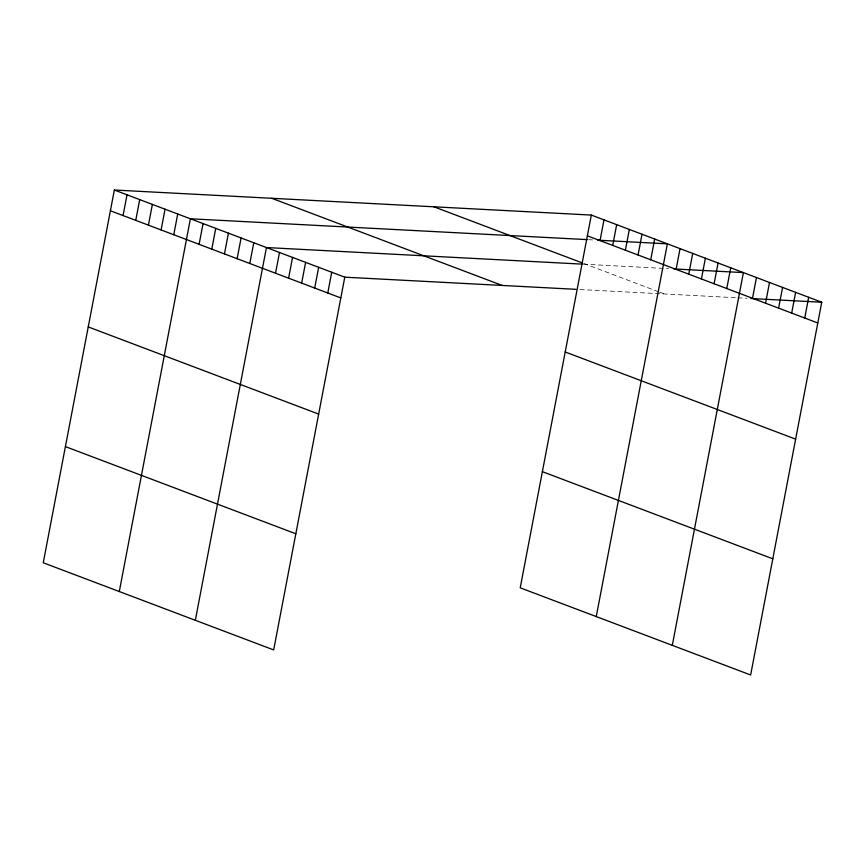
<?xml version="1.0" encoding="UTF-8"?>
<svg xmlns="http://www.w3.org/2000/svg" width="865" height="865" viewBox="0 0 865 865"><rect width="100%" height="100%" fill="white"/><g stroke="black" fill="none" stroke-linecap="round" stroke-linejoin="round"><path stroke-width="0.65" stroke-dasharray="4.33 3.24" d="M588.665 239.702L592.601 239.908M583.324 264.182L668.645 268.669M579.918 289.526L736.493 297.755M737.802 297.82L746.982 298.306M583.702 263.457L658.416 291.721M659.606 292.165L664.352 293.959"/><path stroke-width="1.3" d="M114.353 190.019L43.25 562.769L273.675 649.929L344.778 277.178L114.353 190.019L591.325 215.071L821.75 302.231L750.647 674.981L520.222 587.822L591.325 215.071M123.068 215.558L127.025 194.82M135.74 220.359L139.708 199.61M148.423 225.149L152.381 204.399M161.095 229.939L165.053 209.2M173.768 234.739L177.725 213.99M119.294 591.53L190.397 218.78L587.357 239.627M199.112 244.319L203.07 223.581M211.784 249.12L215.742 228.371M224.457 253.91L228.414 233.161M237.129 258.711L241.086 237.962M249.812 263.501L253.769 242.751M195.328 620.302L266.442 247.541L581.983 264.117M275.535 273.232L279.492 252.483M288.596 278.173L292.554 257.424M301.658 283.114L305.615 262.365M314.709 288.045L318.666 267.307M327.77 292.986L331.728 272.237M600.04 240.611L603.997 219.861M612.712 245.401L616.669 224.651M625.384 250.201L629.342 229.452M638.056 254.991L642.014 234.242M650.729 259.781L654.686 239.032M596.255 616.583L667.369 243.833L597.845 240.178M676.084 269.372L680.041 248.623M688.756 274.162L692.714 253.423M701.429 278.963L705.386 258.213M714.101 283.752L718.058 263.003M726.773 288.542L730.73 267.804M672.3 645.344L743.403 272.594L673.889 268.939M752.507 298.274L756.464 277.535M765.557 303.215L769.515 282.466M778.619 308.156L782.576 287.407M791.68 313.098L795.638 292.348M804.731 318.039L808.688 297.29M344.778 277.178L575.895 289.321M750.917 298.512L821.75 302.231M587.367 235.821L817.793 322.969M433.927 206.8L582.545 263.025M271.751 198.29L502.187 285.45M565.202 351.979L795.638 439.139M110.396 210.768L340.821 297.928M542.377 471.663L772.802 558.812M88.241 326.927L318.666 414.086M65.405 446.61L295.841 533.77"/></g></svg>
